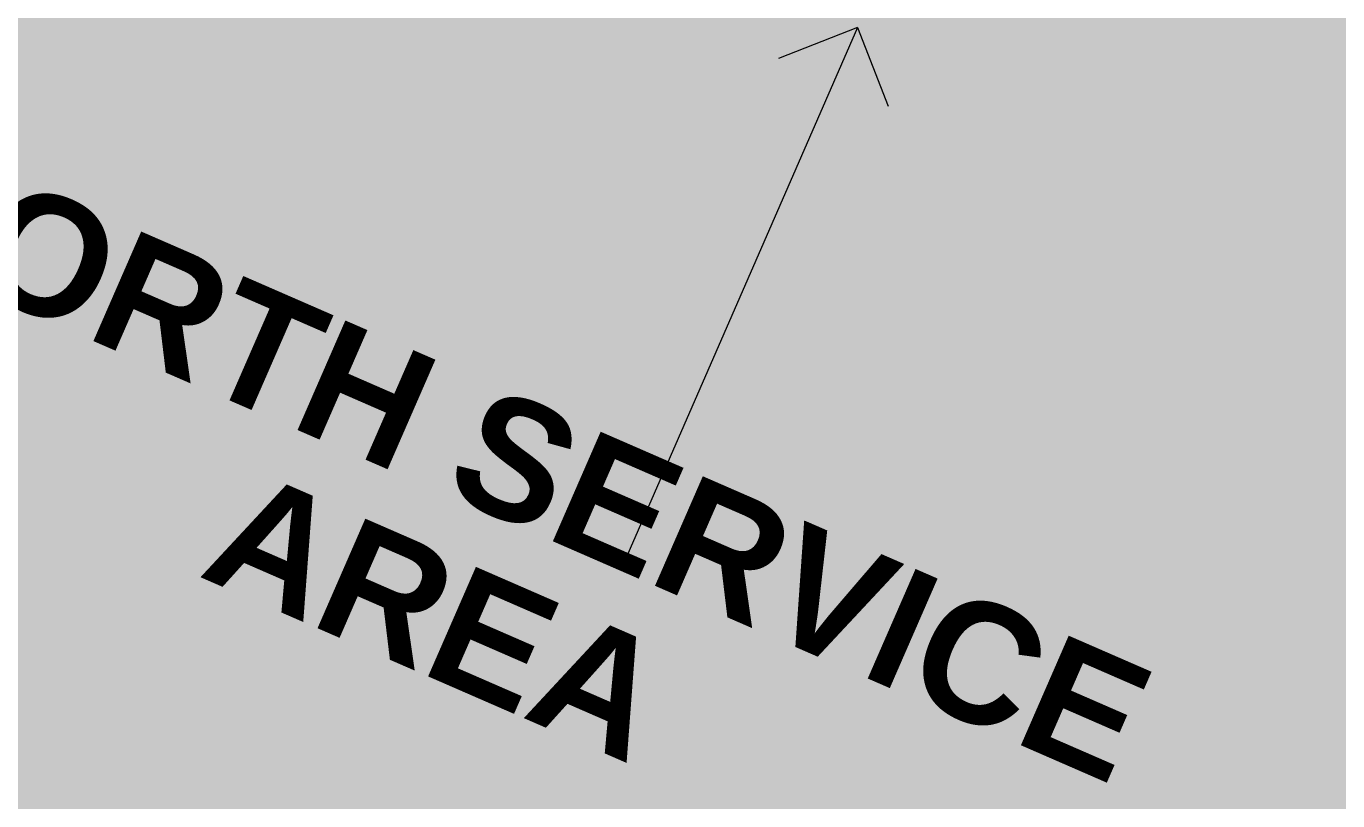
# Model space of a CAD drawing. Header units: millimetres. Extents: x -99530 to 90294, y -97212 to 56397.
# Drawn here: x 17093 to 22575, y -25910 to -22670 of the extents above; entities that cross this region are included whole.
import ezdxf

# ---------------------------------------------------------------- set-up
doc = ezdxf.new("R2010")
doc.units = ezdxf.units.MM
doc.header["$MEASUREMENT"] = 0
doc.layers.add('A-20-M_Hard_Landscape', color=7, linetype='Continuous')
doc.layers.add('A-20-M_Hard_Landscape_Pen_No__1', color=7, linetype='Continuous', lineweight=13)
doc.layers.add('New_A-95-P_Text_1_50_GA_Pen_No__1', color=7, linetype='Continuous', lineweight=13)
doc.layers.add('New_A-20-M_Hard_Landscape-Phase 2_Pen_No__102', color=7, linetype='Continuous', lineweight=15, true_color=0xcccccc)
doc.styles.add('GENERATED_STYLE_2', font='')
doc.styles.get('GENERATED_STYLE_2').set_extended_font_data('Swis721 BT', bold=True)

# ---------------------------------------------------------------- blocks, each defined once
blk = doc.blocks.new('Line_3_1', base_point=(20567.1, -22675.6))
at = {"layer": 'A-20-M_Hard_Landscape_Pen_No__1', "linetype": 'Continuous'}
for q in [(19583.5, -24931.3), (20238, -22804.9), (20696.3, -23004.7)]:
    blk.add_line((20567.1, -22675.6), q, dxfattribs=at)

msp = doc.modelspace()

# ---------------------------------------------------------------- hatches: boundary and pattern name
at = {"layer": 'New_A-20-M_Hard_Landscape-Phase 2_Pen_No__102', "linetype": 'Continuous', "lineweight": 0, "true_color": 0x999999}
msp.add_hatch(color=253, dxfattribs=at).paths.add_polyline_path([(19904.6, -11981.6), (13970.8, -25589.7), (25826.6, -30759.4), (29247.7, -22913.7), (26565.1, -21743.8), (26627.3, -21601.2), (24094.3, -20496.7), (26545.2, -14875.9)])

# ---------------------------------------------------------------- block references
at = {"layer": 'A-20-M_Hard_Landscape', "linetype": 'Continuous'}
msp.add_blockref('Line_3_1', (20567.1, -22675.6), dxfattribs=at)

# ---------------------------------------------------------------- texts
at = {"layer": 'New_A-95-P_Text_1_50_GA_Pen_No__1', "linetype": 'Continuous', "insert": (19202.4, -24239), "char_height": 500, "width": 10642.42, "attachment_point": 2, "rotation": 336.4404, "line_spacing_factor": 0.871695, "style": 'GENERATED_STYLE_2'}
msp.add_mtext('\\A1;{\\fSwis721 BT|b1|i0|c0|p34;NORTH SERVICE\\P\\fSwis721 BT|b1|i0|c0|p34;AREA}', dxfattribs=at)

doc.saveas('drawing.dxf')
